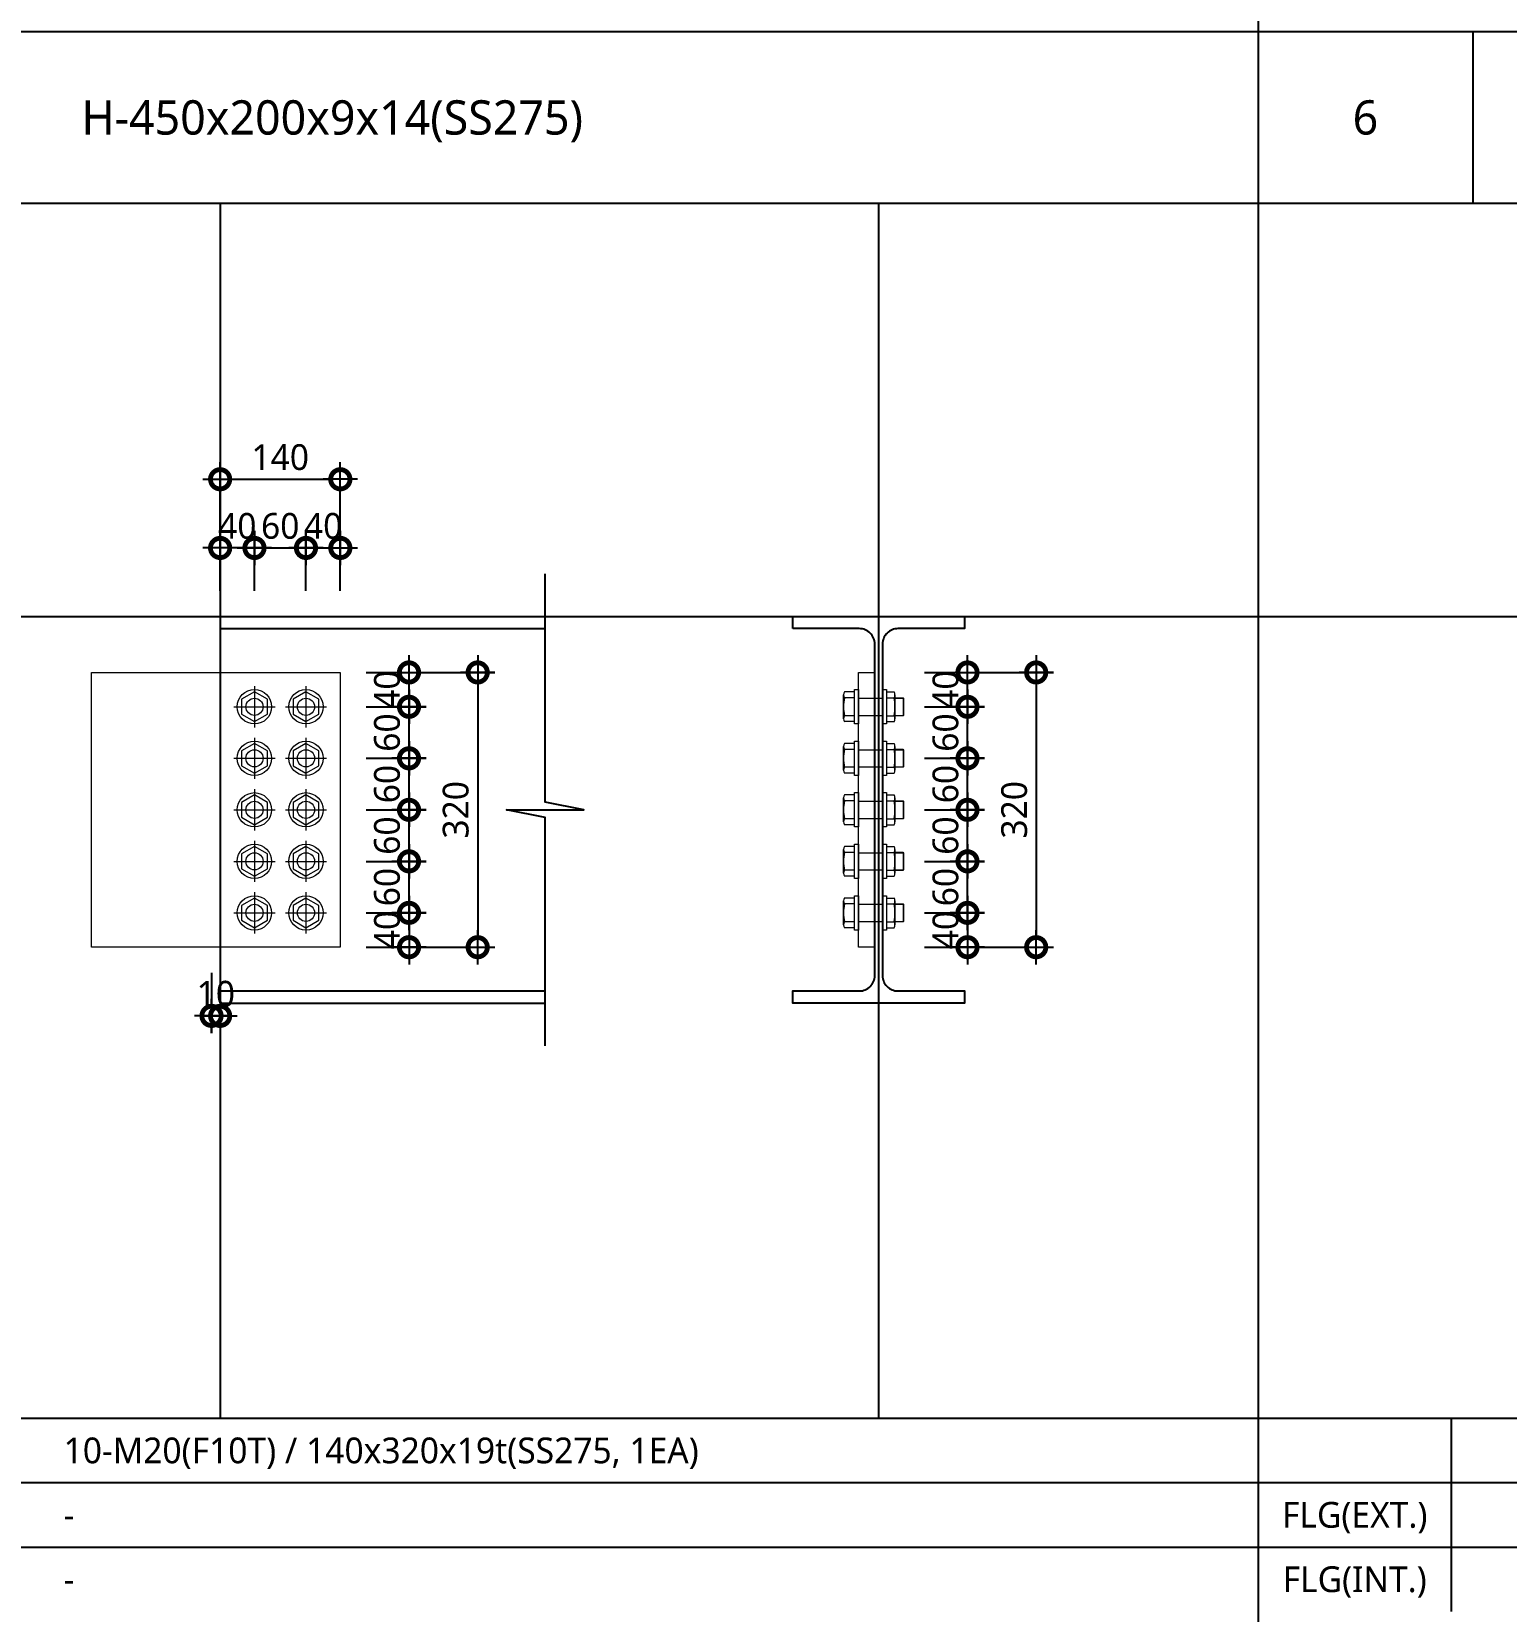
# Model space of a CAD drawing. Header units: millimetres. Extents: x 465 to 8156, y 210 to 5730.
# Drawn here: x 4189 to 5907, y 2050 to 3890 of the extents above; entities that cross this region are included whole.
import ezdxf
from ezdxf.enums import TextEntityAlignment as Align
from ezdxf.lldxf.tags import DXFTag

# ---------------------------------------------------------------- set-up
doc = ezdxf.new("R2010")
doc.units = ezdxf.units.MM
doc.header["$LTSCALE"] = 10
doc.linetypes.add('HID', pattern=[3.45, 2.25, -1.2])
doc.layers.get('Defpoints').update_dxf_attribs({"color": 137})
doc.layers.add('Anchor Bolt', color=4, linetype='Continuous', lineweight=0)
doc.layers.add('Plate', color=3, linetype='Continuous', lineweight=0)
for name, color, linetype in [('DIM', 7, 'Continuous'), ('STEEL', 4, 'Continuous'), ('SYM', 6, 'Continuous'), ('TABLE', 7, 'Continuous'), ('TEXT', 3, 'Continuous')]:
    doc.layers.add(name, color=color, linetype=linetype)
doc.layers.add('TEMP', color=171, linetype='Continuous', plot=False)
doc.styles.add('S1', font='malgun.ttf')
doc.styles.add('스타일1', font='malgun.ttf')
tags = doc.linetypes.add('DASHED0', pattern=[1, 0.5, -0.5]).pattern_tags.tags
tags[6:7] = [DXFTag(74, 4), DXFTag(75, 0), DXFTag(340, '0'), DXFTag(46, 0.0), DXFTag(50, 0.0), DXFTag(44, 0.0), DXFTag(45, 0.0)]
tags[4:5] = [DXFTag(74, 4), DXFTag(75, 0), DXFTag(340, '0'), DXFTag(46, 0.0), DXFTag(50, 0.0), DXFTag(44, 0.0), DXFTag(45, 0.0)]
doc.dimstyles.new('CJA-10', dxfattribs={"dimscale": 10, "dimtxt": 3, "dimasz": 1, "dimexe": 2, "dimexo": 3, "dimgap": 1, "dimtad": 1, "dimdec": 0, "dimzin": 1, "dimdsep": 46, "dimlunit": 6, "dimtxsty": '스타일1', "dimblk": 'GAUN-DOT', "dimcen": -2, "dimdle": 2, "dimclrd": 256, "dimclre": 256, "dimclrt": 3, "dimadec": 0, "dimazin": 0, "dimtfac": 1, "dimtdec": 0, "dimtix": 1, "dimtmove": 2, "dimatfit": 3, "dimldrblk": 'DOTSMALL', "dimfxl": 1, "dimtolj": 1, "dimtzin": 1, "dimarcsym": 0})

# ---------------------------------------------------------------- blocks, each defined once
blk = doc.blocks.new('HEADED_HT_BOLT-PLAN-M20F10T')
at = {"layer": 'Anchor Bolt', "color": 1}
for p, q in [((0, 24), (0, -24)), ((-24, 0), (24, 0))]:
    blk.add_line(p, q, dxfattribs=at)
at = {"layer": 'Anchor Bolt'}
blk.add_lwpolyline([(0, 17.3), (-15, 8.7), (-15, -8.7), (0, -17.3), (15, -8.7), (15, 8.7), (0, 17.3)], dxfattribs=at)
at = {"layer": 'Anchor Bolt', "color": 8}
blk.add_circle((0, 0), 20, dxfattribs=at)
at = {"layer": 'Anchor Bolt'}
blk.add_circle((0, 0), 10, dxfattribs=at)
blk = doc.blocks.new('HEADED_HT_BOLT-HEAD-M20')
for p, q in [((-20, 0), (-20, 4.5)), ((-20, 4.5), (20, 4.5)), ((20, 0), (-20, 0)), ((-17.3, 4.5), (-17.3, 16.2)), ((-17.3, 4.5), (17.3, 4.5)), ((-13.9, 17.5), (13.9, 17.5)), ((-10.4, 4.5), (-10.4, 16.2)), ((10.4, 4.5), (10.4, 16.2)), ((17.3, 4.5), (17.3, 16.2)), ((20, 4.5), (20, 0))]:
    blk.add_line(p, q)
for centre, radius, start, end in [((-13.9, 12.2), 5.27, 48.86, 131.14), ((0, -24.7), 42.2, 75.7395, 104.2605), ((13.9, 12.2), 5.27, 48.86, 131.14)]:
    blk.add_arc(centre, radius, start, end)
blk = doc.blocks.new('HEADED_HT_BOLT-TAIL-M20')
for p, q in [((-10.5, 24), (-10, 24.5)), ((-10.5, 14.5), (-10.5, 24)), ((-10.5, 24), (10.5, 24)), ((-10, 24.5), (10, 24.5)), ((-10, 14.5), (-10, 24.5)), ((10, 24.5), (10.5, 24)), ((10, 14.5), (10, 24.5)), ((10.5, 24), (10.5, 14.5)), ((-20, 0), (-20, 4.5)), ((-20, 4.5), (20, 4.5)), ((20, 0), (-20, 0)), ((-17.3, 4.5), (-17.3, 13.5)), ((-17.3, 4.5), (17.3, 4.5)), ((-13.9, 14.5), (13.9, 14.5)), ((-10.4, 4.5), (-10.4, 13.5)), ((10.4, 4.5), (10.4, 13.5)), ((17.3, 4.5), (17.3, 13.5)), ((20, 4.5), (20, 0))]:
    blk.add_line(p, q)
for centre, radius, start, end in [((-13.9, 8), 6.5, 57.7958, 122.2042), ((0, -40), 54.5, 79.0073, 100.9927), ((13.9, 8), 6.5, 57.7958, 122.2042)]:
    blk.add_arc(centre, radius, start, end)
blk = doc.blocks.new('GAUN-DOT')
at = {"linetype": 'ByBlock'}
for p, q in [((0, -2), (0, 2)), ((2, 0), (-2, 0))]:
    blk.add_line(p, q, dxfattribs=at)
at = {"const_width": 2.25}
blk.add_lwpolyline([(0, 0.28125, 1), (0, -0.28125, 1)], format="xyb", close=True, dxfattribs=at)
blk = doc.blocks.new('*D23')
at = {"layer": 'Defpoints', "color": 0, "transparency": 16777216}
for p in [(4548.5, 2863.6), (4548.5, 2823.6), (4628.5, 2823.6)]:
    blk.add_point(p, dxfattribs=at)
at = {"layer": 'DIM', "lineweight": -2, "transparency": 16777216}
for p, q in [((4628.5, 2873.6), (4628.5, 2883.6)), ((4578.5, 2863.6), (4648.5, 2863.6)), ((4628.5, 2863.6), (4628.5, 2823.6)), ((4578.5, 2823.6), (4648.5, 2823.6)), ((4628.5, 2813.6), (4628.5, 2803.6))]:
    blk.add_line(p, q, dxfattribs=at)
at = {"layer": 'DIM', "lineweight": -2, "transparency": 16777216, "xscale": 10, "yscale": 10, "zscale": 10}
for p, rotation in [((4628.5, 2863.6), 270), ((4628.5, 2823.6), 90)]:
    blk.add_blockref('GAUN-DOT', p, dxfattribs=dict(at, rotation=rotation))
at = {"layer": 'DIM', "color": 3, "transparency": 16777216, "insert": (4603, 2843.6), "char_height": 30, "attachment_point": 5, "rotation": 90, "style": '스타일1'}
blk.add_mtext('\\A1;40', dxfattribs=at)
blk = doc.blocks.new('_DotSmall')
at = {"color": 0, "linetype": 'ByBlock', "const_width": 0.5}
blk.add_lwpolyline([(-0.0625, 0, 1), (0.0625, 0, 1)], format="xyb", close=True, dxfattribs=at)
blk = doc.blocks.new('*D24')
at = {"layer": 'Defpoints', "color": 0, "transparency": 16777216}
for p in [(4548.5, 2923.6), (4628.5, 2923.6), (4548.5, 2863.6)]:
    blk.add_point(p, dxfattribs=at)
at = {"layer": 'DIM', "lineweight": -2, "transparency": 16777216}
for p, q in [((4628.5, 2933.6), (4628.5, 2943.6)), ((4578.5, 2923.6), (4648.5, 2923.6)), ((4628.5, 2863.6), (4628.5, 2923.6)), ((4578.5, 2863.6), (4648.5, 2863.6)), ((4628.5, 2853.6), (4628.5, 2843.6))]:
    blk.add_line(p, q, dxfattribs=at)
at = {"layer": 'DIM', "lineweight": -2, "transparency": 16777216, "xscale": 10, "yscale": 10, "zscale": 10}
for p, rotation in [((4628.5, 2923.6), 270), ((4628.5, 2863.6), 90)]:
    blk.add_blockref('GAUN-DOT', p, dxfattribs=dict(at, rotation=rotation))
at = {"layer": 'DIM', "color": 3, "transparency": 16777216, "insert": (4603, 2893.6), "char_height": 30, "attachment_point": 5, "rotation": 90, "style": '스타일1'}
blk.add_mtext('\\A1;60', dxfattribs=at)
blk = doc.blocks.new('*D25')
at = {"layer": 'Defpoints', "color": 0, "transparency": 16777216}
for p in [(4548.5, 2983.6), (4628.5, 2983.6), (4548.5, 2923.6)]:
    blk.add_point(p, dxfattribs=at)
at = {"layer": 'DIM', "lineweight": -2, "transparency": 16777216}
for p, q in [((4628.5, 2993.6), (4628.5, 3003.6)), ((4578.5, 2983.6), (4648.5, 2983.6)), ((4628.5, 2923.6), (4628.5, 2983.6)), ((4578.5, 2923.6), (4648.5, 2923.6)), ((4628.5, 2913.6), (4628.5, 2903.6))]:
    blk.add_line(p, q, dxfattribs=at)
at = {"layer": 'DIM', "lineweight": -2, "transparency": 16777216, "xscale": 10, "yscale": 10, "zscale": 10}
for p, rotation in [((4628.5, 2983.6), 270), ((4628.5, 2923.6), 90)]:
    blk.add_blockref('GAUN-DOT', p, dxfattribs=dict(at, rotation=rotation))
at = {"layer": 'DIM', "color": 3, "transparency": 16777216, "insert": (4603, 2953.6), "char_height": 30, "attachment_point": 5, "rotation": 90, "style": '스타일1'}
blk.add_mtext('\\A1;60', dxfattribs=at)
blk = doc.blocks.new('*D26')
at = {"layer": 'Defpoints', "color": 0, "transparency": 16777216}
for p in [(4548.5, 3043.6), (4628.5, 3043.6), (4548.5, 2983.6)]:
    blk.add_point(p, dxfattribs=at)
at = {"layer": 'DIM', "lineweight": -2, "transparency": 16777216}
for p, q in [((4628.5, 3053.6), (4628.5, 3063.6)), ((4578.5, 3043.6), (4648.5, 3043.6)), ((4628.5, 2983.6), (4628.5, 3043.6)), ((4578.5, 2983.6), (4648.5, 2983.6)), ((4628.5, 2973.6), (4628.5, 2963.6))]:
    blk.add_line(p, q, dxfattribs=at)
at = {"layer": 'DIM', "lineweight": -2, "transparency": 16777216, "xscale": 10, "yscale": 10, "zscale": 10}
for p, rotation in [((4628.5, 3043.6), 270), ((4628.5, 2983.6), 90)]:
    blk.add_blockref('GAUN-DOT', p, dxfattribs=dict(at, rotation=rotation))
at = {"layer": 'DIM', "color": 3, "transparency": 16777216, "insert": (4603, 3013.6), "char_height": 30, "attachment_point": 5, "rotation": 90, "style": '스타일1'}
blk.add_mtext('\\A1;60', dxfattribs=at)
blk = doc.blocks.new('*D27')
at = {"layer": 'Defpoints', "color": 0, "transparency": 16777216}
for p in [(4548.5, 3103.6), (4628.5, 3103.6), (4548.5, 3043.6)]:
    blk.add_point(p, dxfattribs=at)
at = {"layer": 'DIM', "lineweight": -2, "transparency": 16777216}
for p, q in [((4628.5, 3113.6), (4628.5, 3123.6)), ((4578.5, 3103.6), (4648.5, 3103.6)), ((4628.5, 3043.6), (4628.5, 3103.6)), ((4578.5, 3043.6), (4648.5, 3043.6)), ((4628.5, 3033.6), (4628.5, 3023.6))]:
    blk.add_line(p, q, dxfattribs=at)
at = {"layer": 'DIM', "lineweight": -2, "transparency": 16777216, "xscale": 10, "yscale": 10, "zscale": 10}
for p, rotation in [((4628.5, 3103.6), 270), ((4628.5, 3043.6), 90)]:
    blk.add_blockref('GAUN-DOT', p, dxfattribs=dict(at, rotation=rotation))
at = {"layer": 'DIM', "color": 3, "transparency": 16777216, "insert": (4603, 3073.6), "char_height": 30, "attachment_point": 5, "rotation": 90, "style": '스타일1'}
blk.add_mtext('\\A1;60', dxfattribs=at)
blk = doc.blocks.new('*D28')
at = {"layer": 'Defpoints', "color": 0, "transparency": 16777216}
for p in [(4548.5, 3143.6), (4628.5, 3143.6), (4548.5, 3103.6)]:
    blk.add_point(p, dxfattribs=at)
at = {"layer": 'DIM', "lineweight": -2, "transparency": 16777216}
for p, q in [((4628.5, 3153.6), (4628.5, 3163.6)), ((4578.5, 3143.6), (4648.5, 3143.6)), ((4628.5, 3103.6), (4628.5, 3143.6)), ((4578.5, 3103.6), (4648.5, 3103.6)), ((4628.5, 3093.6), (4628.5, 3083.6))]:
    blk.add_line(p, q, dxfattribs=at)
at = {"layer": 'DIM', "lineweight": -2, "transparency": 16777216, "xscale": 10, "yscale": 10, "zscale": 10}
for p, rotation in [((4628.5, 3143.6), 270), ((4628.5, 3103.6), 90)]:
    blk.add_blockref('GAUN-DOT', p, dxfattribs=dict(at, rotation=rotation))
at = {"layer": 'DIM', "color": 3, "transparency": 16777216, "insert": (4603, 3123.6), "char_height": 30, "attachment_point": 5, "rotation": 90, "style": '스타일1'}
blk.add_mtext('\\A1;40', dxfattribs=at)
blk = doc.blocks.new('*D29')
at = {"layer": 'Defpoints', "color": 0, "transparency": 16777216}
for p in [(4548.5, 3143.6), (4548.5, 2823.6), (4708.5, 2823.6)]:
    blk.add_point(p, dxfattribs=at)
at = {"layer": 'DIM', "lineweight": -2, "transparency": 16777216}
for p, q in [((4578.5, 3143.6), (4728.5, 3143.6)), ((4708.5, 3133.6), (4708.5, 2833.6)), ((4578.5, 2823.6), (4728.5, 2823.6))]:
    blk.add_line(p, q, dxfattribs=at)
at = {"layer": 'DIM', "lineweight": -2, "transparency": 16777216, "xscale": 10, "yscale": 10, "zscale": 10}
for p, rotation in [((4708.5, 3143.6), 90), ((4708.5, 2823.6), 270)]:
    blk.add_blockref('GAUN-DOT', p, dxfattribs=dict(at, rotation=rotation))
at = {"layer": 'DIM', "color": 3, "transparency": 16777216, "insert": (4683, 2983.6), "char_height": 30, "attachment_point": 5, "rotation": 90, "style": '스타일1'}
blk.add_mtext('\\A1;320', dxfattribs=at)
blk = doc.blocks.new('*D30')
at = {"layer": 'Defpoints', "color": 0, "transparency": 16777216}
for p in [(4408.5, 3288.6), (4408.5, 3208.6), (4448.5, 3208.6)]:
    blk.add_point(p, dxfattribs=at)
at = {"layer": 'DIM', "lineweight": -2, "transparency": 16777216}
for p, q in [((4408.5, 3238.6), (4408.5, 3308.6)), ((4448.5, 3238.6), (4448.5, 3308.6)), ((4398.5, 3288.6), (4388.5, 3288.6)), ((4448.5, 3288.6), (4408.5, 3288.6)), ((4458.5, 3288.6), (4468.5, 3288.6))]:
    blk.add_line(p, q, dxfattribs=at)
at = {"layer": 'DIM', "lineweight": -2, "transparency": 16777216, "xscale": 10, "yscale": 10, "zscale": 10}
blk.add_blockref('GAUN-DOT', (4408.5, 3288.6), dxfattribs=at)
at = {"layer": 'DIM', "lineweight": -2, "transparency": 16777216, "xscale": 10, "yscale": 10, "zscale": 10, "rotation": 180}
blk.add_blockref('GAUN-DOT', (4448.5, 3288.6), dxfattribs=at)
at = {"layer": 'DIM', "color": 3, "transparency": 16777216, "insert": (4428.5, 3314.1), "char_height": 30, "attachment_point": 5, "style": '스타일1'}
blk.add_mtext('\\A1;40', dxfattribs=at)
blk = doc.blocks.new('*D31')
at = {"layer": 'Defpoints', "color": 0, "transparency": 16777216}
for p in [(4508.5, 3288.6), (4448.5, 3208.6), (4508.5, 3208.6)]:
    blk.add_point(p, dxfattribs=at)
at = {"layer": 'DIM', "lineweight": -2, "transparency": 16777216}
for p, q in [((4448.5, 3238.6), (4448.5, 3308.6)), ((4508.5, 3238.6), (4508.5, 3308.6)), ((4438.5, 3288.6), (4428.5, 3288.6)), ((4448.5, 3288.6), (4508.5, 3288.6)), ((4518.5, 3288.6), (4528.5, 3288.6))]:
    blk.add_line(p, q, dxfattribs=at)
at = {"layer": 'DIM', "lineweight": -2, "transparency": 16777216, "xscale": 10, "yscale": 10, "zscale": 10}
blk.add_blockref('GAUN-DOT', (4448.5, 3288.6), dxfattribs=at)
at = {"layer": 'DIM', "lineweight": -2, "transparency": 16777216, "xscale": 10, "yscale": 10, "zscale": 10, "rotation": 180}
blk.add_blockref('GAUN-DOT', (4508.5, 3288.6), dxfattribs=at)
at = {"layer": 'DIM', "color": 3, "transparency": 16777216, "insert": (4478.5, 3314.1), "char_height": 30, "attachment_point": 5, "style": '스타일1'}
blk.add_mtext('\\A1;60', dxfattribs=at)
blk = doc.blocks.new('*D32')
at = {"layer": 'Defpoints', "color": 0, "transparency": 16777216}
for p in [(4548.5, 3288.6), (4508.5, 3208.6), (4548.5, 3208.6)]:
    blk.add_point(p, dxfattribs=at)
at = {"layer": 'DIM', "lineweight": -2, "transparency": 16777216}
for p, q in [((4508.5, 3238.6), (4508.5, 3308.6)), ((4548.5, 3238.6), (4548.5, 3308.6)), ((4498.5, 3288.6), (4488.5, 3288.6)), ((4508.5, 3288.6), (4548.5, 3288.6)), ((4558.5, 3288.6), (4568.5, 3288.6))]:
    blk.add_line(p, q, dxfattribs=at)
at = {"layer": 'DIM', "lineweight": -2, "transparency": 16777216, "xscale": 10, "yscale": 10, "zscale": 10}
blk.add_blockref('GAUN-DOT', (4508.5, 3288.6), dxfattribs=at)
at = {"layer": 'DIM', "lineweight": -2, "transparency": 16777216, "xscale": 10, "yscale": 10, "zscale": 10, "rotation": 180}
blk.add_blockref('GAUN-DOT', (4548.5, 3288.6), dxfattribs=at)
at = {"layer": 'DIM', "color": 3, "transparency": 16777216, "insert": (4528.5, 3314.1), "char_height": 30, "attachment_point": 5, "style": '스타일1'}
blk.add_mtext('\\A1;40', dxfattribs=at)
blk = doc.blocks.new('*D33')
at = {"layer": 'Defpoints', "color": 0, "transparency": 16777216}
for p in [(4548.5, 3368.6), (4408.5, 3208.6), (4548.5, 3208.6)]:
    blk.add_point(p, dxfattribs=at)
at = {"layer": 'DIM', "lineweight": -2, "transparency": 16777216}
for p, q in [((4408.5, 3238.6), (4408.5, 3388.6)), ((4548.5, 3238.6), (4548.5, 3388.6)), ((4418.5, 3368.6), (4538.5, 3368.6))]:
    blk.add_line(p, q, dxfattribs=at)
at = {"layer": 'DIM', "lineweight": -2, "transparency": 16777216, "xscale": 10, "yscale": 10, "zscale": 10, "rotation": 180}
blk.add_blockref('GAUN-DOT', (4408.5, 3368.6), dxfattribs=at)
at = {"layer": 'DIM', "lineweight": -2, "transparency": 16777216, "xscale": 10, "yscale": 10, "zscale": 10}
blk.add_blockref('GAUN-DOT', (4548.5, 3368.6), dxfattribs=at)
at = {"layer": 'DIM', "color": 3, "transparency": 16777216, "insert": (4478.5, 3394.2), "char_height": 30, "attachment_point": 5, "style": '스타일1'}
blk.add_mtext('\\A1;140', dxfattribs=at)
blk = doc.blocks.new('*D34')
at = {"layer": 'Defpoints', "color": 0, "transparency": 16777216}
for p in [(4398.5, 2823.6), (4408.5, 2823.6), (4398.5, 2743.6)]:
    blk.add_point(p, dxfattribs=at)
at = {"layer": 'DIM', "lineweight": -2, "transparency": 16777216}
for p, q in [((4398.5, 2793.6), (4398.5, 2723.6)), ((4408.5, 2793.6), (4408.5, 2723.6)), ((4388.5, 2743.6), (4378.5, 2743.6)), ((4408.5, 2743.6), (4398.5, 2743.6)), ((4418.5, 2743.6), (4428.5, 2743.6))]:
    blk.add_line(p, q, dxfattribs=at)
at = {"layer": 'DIM', "lineweight": -2, "transparency": 16777216, "xscale": 10, "yscale": 10, "zscale": 10}
blk.add_blockref('GAUN-DOT', (4398.5, 2743.6), dxfattribs=at)
at = {"layer": 'DIM', "lineweight": -2, "transparency": 16777216, "xscale": 10, "yscale": 10, "zscale": 10, "rotation": 180}
blk.add_blockref('GAUN-DOT', (4408.5, 2743.6), dxfattribs=at)
at = {"layer": 'DIM', "color": 3, "transparency": 16777216, "insert": (4403.5, 2769.2), "char_height": 30, "attachment_point": 5, "style": '스타일1'}
blk.add_mtext('\\A1;10', dxfattribs=at)
blk = doc.blocks.new('*D35')
at = {"layer": 'Defpoints', "color": 0, "transparency": 16777216}
for p in [(5199, 2863.6), (5199, 2823.6), (5279, 2823.6)]:
    blk.add_point(p, dxfattribs=at)
at = {"layer": 'DIM', "lineweight": -2, "transparency": 16777216}
for p, q in [((5279, 2873.6), (5279, 2883.6)), ((5229, 2863.6), (5299, 2863.6)), ((5279, 2863.6), (5279, 2823.6)), ((5229, 2823.6), (5299, 2823.6)), ((5279, 2813.6), (5279, 2803.6))]:
    blk.add_line(p, q, dxfattribs=at)
at = {"layer": 'DIM', "lineweight": -2, "transparency": 16777216, "xscale": 10, "yscale": 10, "zscale": 10}
for p, rotation in [((5279, 2863.6), 270), ((5279, 2823.6), 90)]:
    blk.add_blockref('GAUN-DOT', p, dxfattribs=dict(at, rotation=rotation))
at = {"layer": 'DIM', "color": 3, "transparency": 16777216, "insert": (5253.5, 2843.6), "char_height": 30, "attachment_point": 5, "rotation": 90, "style": '스타일1'}
blk.add_mtext('\\A1;40', dxfattribs=at)
blk = doc.blocks.new('*D36')
at = {"layer": 'Defpoints', "color": 0, "transparency": 16777216}
for p in [(5199, 2923.6), (5279, 2923.6), (5199, 2863.6)]:
    blk.add_point(p, dxfattribs=at)
at = {"layer": 'DIM', "lineweight": -2, "transparency": 16777216}
for p, q in [((5279, 2933.6), (5279, 2943.6)), ((5229, 2923.6), (5299, 2923.6)), ((5279, 2863.6), (5279, 2923.6)), ((5229, 2863.6), (5299, 2863.6)), ((5279, 2853.6), (5279, 2843.6))]:
    blk.add_line(p, q, dxfattribs=at)
at = {"layer": 'DIM', "lineweight": -2, "transparency": 16777216, "xscale": 10, "yscale": 10, "zscale": 10}
for p, rotation in [((5279, 2923.6), 270), ((5279, 2863.6), 90)]:
    blk.add_blockref('GAUN-DOT', p, dxfattribs=dict(at, rotation=rotation))
at = {"layer": 'DIM', "color": 3, "transparency": 16777216, "insert": (5253.5, 2893.6), "char_height": 30, "attachment_point": 5, "rotation": 90, "style": '스타일1'}
blk.add_mtext('\\A1;60', dxfattribs=at)
blk = doc.blocks.new('*D37')
at = {"layer": 'Defpoints', "color": 0, "transparency": 16777216}
for p in [(5199, 2983.6), (5279, 2983.6), (5199, 2923.6)]:
    blk.add_point(p, dxfattribs=at)
at = {"layer": 'DIM', "lineweight": -2, "transparency": 16777216}
for p, q in [((5279, 2993.6), (5279, 3003.6)), ((5229, 2983.6), (5299, 2983.6)), ((5279, 2923.6), (5279, 2983.6)), ((5229, 2923.6), (5299, 2923.6)), ((5279, 2913.6), (5279, 2903.6))]:
    blk.add_line(p, q, dxfattribs=at)
at = {"layer": 'DIM', "lineweight": -2, "transparency": 16777216, "xscale": 10, "yscale": 10, "zscale": 10}
for p, rotation in [((5279, 2983.6), 270), ((5279, 2923.6), 90)]:
    blk.add_blockref('GAUN-DOT', p, dxfattribs=dict(at, rotation=rotation))
at = {"layer": 'DIM', "color": 3, "transparency": 16777216, "insert": (5253.5, 2953.6), "char_height": 30, "attachment_point": 5, "rotation": 90, "style": '스타일1'}
blk.add_mtext('\\A1;60', dxfattribs=at)
blk = doc.blocks.new('*D38')
at = {"layer": 'Defpoints', "color": 0, "transparency": 16777216}
for p in [(5199, 3043.6), (5279, 3043.6), (5199, 2983.6)]:
    blk.add_point(p, dxfattribs=at)
at = {"layer": 'DIM', "lineweight": -2, "transparency": 16777216}
for p, q in [((5279, 3053.6), (5279, 3063.6)), ((5229, 3043.6), (5299, 3043.6)), ((5279, 2983.6), (5279, 3043.6)), ((5229, 2983.6), (5299, 2983.6)), ((5279, 2973.6), (5279, 2963.6))]:
    blk.add_line(p, q, dxfattribs=at)
at = {"layer": 'DIM', "lineweight": -2, "transparency": 16777216, "xscale": 10, "yscale": 10, "zscale": 10}
for p, rotation in [((5279, 3043.6), 270), ((5279, 2983.6), 90)]:
    blk.add_blockref('GAUN-DOT', p, dxfattribs=dict(at, rotation=rotation))
at = {"layer": 'DIM', "color": 3, "transparency": 16777216, "insert": (5253.5, 3013.6), "char_height": 30, "attachment_point": 5, "rotation": 90, "style": '스타일1'}
blk.add_mtext('\\A1;60', dxfattribs=at)
blk = doc.blocks.new('*D39')
at = {"layer": 'Defpoints', "color": 0, "transparency": 16777216}
for p in [(5199, 3103.6), (5279, 3103.6), (5199, 3043.6)]:
    blk.add_point(p, dxfattribs=at)
at = {"layer": 'DIM', "lineweight": -2, "transparency": 16777216}
for p, q in [((5279, 3113.6), (5279, 3123.6)), ((5229, 3103.6), (5299, 3103.6)), ((5279, 3043.6), (5279, 3103.6)), ((5229, 3043.6), (5299, 3043.6)), ((5279, 3033.6), (5279, 3023.6))]:
    blk.add_line(p, q, dxfattribs=at)
at = {"layer": 'DIM', "lineweight": -2, "transparency": 16777216, "xscale": 10, "yscale": 10, "zscale": 10}
for p, rotation in [((5279, 3103.6), 270), ((5279, 3043.6), 90)]:
    blk.add_blockref('GAUN-DOT', p, dxfattribs=dict(at, rotation=rotation))
at = {"layer": 'DIM', "color": 3, "transparency": 16777216, "insert": (5253.5, 3073.6), "char_height": 30, "attachment_point": 5, "rotation": 90, "style": '스타일1'}
blk.add_mtext('\\A1;60', dxfattribs=at)
blk = doc.blocks.new('*D40')
at = {"layer": 'Defpoints', "color": 0, "transparency": 16777216}
for p in [(5199, 3143.6), (5279, 3143.6), (5199, 3103.6)]:
    blk.add_point(p, dxfattribs=at)
at = {"layer": 'DIM', "lineweight": -2, "transparency": 16777216}
for p, q in [((5279, 3153.6), (5279, 3163.6)), ((5229, 3143.6), (5299, 3143.6)), ((5279, 3103.6), (5279, 3143.6)), ((5229, 3103.6), (5299, 3103.6)), ((5279, 3093.6), (5279, 3083.6))]:
    blk.add_line(p, q, dxfattribs=at)
at = {"layer": 'DIM', "lineweight": -2, "transparency": 16777216, "xscale": 10, "yscale": 10, "zscale": 10}
for p, rotation in [((5279, 3143.6), 270), ((5279, 3103.6), 90)]:
    blk.add_blockref('GAUN-DOT', p, dxfattribs=dict(at, rotation=rotation))
at = {"layer": 'DIM', "color": 3, "transparency": 16777216, "insert": (5253.5, 3123.6), "char_height": 30, "attachment_point": 5, "rotation": 90, "style": '스타일1'}
blk.add_mtext('\\A1;40', dxfattribs=at)
blk = doc.blocks.new('*D41')
at = {"layer": 'Defpoints', "color": 0, "transparency": 16777216}
for p in [(5199, 3143.6), (5199, 2823.6), (5359, 2823.6)]:
    blk.add_point(p, dxfattribs=at)
at = {"layer": 'DIM', "lineweight": -2, "transparency": 16777216}
for p, q in [((5229, 3143.6), (5379, 3143.6)), ((5359, 3133.6), (5359, 2833.6)), ((5229, 2823.6), (5379, 2823.6))]:
    blk.add_line(p, q, dxfattribs=at)
at = {"layer": 'DIM', "lineweight": -2, "transparency": 16777216, "xscale": 10, "yscale": 10, "zscale": 10}
for p, rotation in [((5359, 3143.6), 90), ((5359, 2823.6), 270)]:
    blk.add_blockref('GAUN-DOT', p, dxfattribs=dict(at, rotation=rotation))
at = {"layer": 'DIM', "color": 3, "transparency": 16777216, "insert": (5333.5, 2983.6), "char_height": 30, "attachment_point": 5, "rotation": 90, "style": '스타일1'}
blk.add_mtext('\\A1;320', dxfattribs=at)

msp = doc.modelspace()

# ---------------------------------------------------------------- linework, layer by layer
at = {"layer": 'Anchor Bolt', "linetype": 'DASHED0'}
for p, q in [((5152, 3113.6), (5180, 3113.6)), ((5152, 3113.6), (5180, 3113.6)), ((5152, 3093.6), (5180, 3093.6)), ((5152, 3093.6), (5180, 3093.6)), ((5152, 3053.6), (5180, 3053.6)), ((5152, 3053.6), (5180, 3053.6)), ((5152, 3033.6), (5180, 3033.6)), ((5152, 3033.6), (5180, 3033.6)), ((5152, 2993.6), (5180, 2993.6)), ((5152, 2993.6), (5180, 2993.6)), ((5152, 2973.6), (5180, 2973.6)), ((5152, 2973.6), (5180, 2973.6)), ((5152, 2933.6), (5180, 2933.6)), ((5152, 2933.6), (5180, 2933.6)), ((5152, 2913.6), (5180, 2913.6)), ((5152, 2913.6), (5180, 2913.6)), ((5152, 2873.6), (5180, 2873.6)), ((5152, 2873.6), (5180, 2873.6)), ((5152, 2853.6), (5180, 2853.6)), ((5152, 2853.6), (5180, 2853.6))]:
    msp.add_line(p, q, dxfattribs=at)
at = {"layer": 'Plate'}
for points in [[(4258.5, 2823.6), (4258.5, 3143.6), (4548.5, 3143.6), (4548.5, 2823.6), (4258.5, 2823.6)], [(5171, 2823.6), (5152, 2823.6), (5152, 3143.6), (5171, 3143.6)]]:
    msp.add_lwpolyline(points, dxfattribs=at)
at = {"layer": 'STEEL'}
for p, q in [((4408.5, 3208.6), (4787.2, 3208.6)), ((4408.5, 3208.6), (4408.5, 3143.6)), ((4408.5, 3194.6), (4787.2, 3194.6)), ((4408.5, 2823.6), (4408.5, 2758.6)), ((4408.5, 2772.6), (4787.2, 2772.6)), ((4408.5, 2758.6), (4787.2, 2758.6))]:
    msp.add_line(p, q, dxfattribs=at)
at = {"layer": 'STEEL', "linetype": 'HID'}
msp.add_line((4408.5, 3143.6), (4408.5, 2823.6), dxfattribs=at)
at = {"layer": 'STEEL'}
msp.add_lwpolyline([(5075.5, 3194.6), (5075.5, 3208.6), (5275.5, 3208.6), (5275.5, 3194.6), (5198, 3194.6, 0.414214), (5180, 3176.6), (5180, 2790.6, 0.414214), (5198, 2772.6), (5275.5, 2772.6), (5275.5, 2758.6), (5075.5, 2758.6), (5075.5, 2772.6), (5153, 2772.6, 0.414214), (5171, 2790.6), (5171, 3176.6, 0.414214), (5153, 3194.6), (5075.5, 3194.6)], format="xyb", dxfattribs=at)
at = {"layer": 'SYM'}
msp.add_lwpolyline([(4787.2, 2708.6), (4787.2, 2974.6), (4742.2, 2983.6), (4832.2, 2983.6), (4787.2, 2992.6), (4787.2, 3258.6)], dxfattribs=at)
at = {"layer": 'TABLE', "color": 3}
for p, q in [((5617.5, 5730), (5617.5, 210)), ((465, 3890), (7335, 3890))]:
    msp.add_line(p, q, dxfattribs=at)
at = {"layer": 'TABLE', "color": 4}
for p, q in [((5867.5, 3890), (5867.5, 3690)), ((465, 3690), (7335, 3690))]:
    msp.add_line(p, q, dxfattribs=at)
at = {"layer": 'TABLE', "color": 6}
for p, q in [((3900, 2275), (5617.5, 2275)), ((5617.5, 2275), (7335, 2275)), ((5842.5, 2275), (5842.5, 2050)), ((3900, 2200), (5617.5, 2200)), ((5617.5, 2200), (7335, 2200)), ((3900, 2125), (5617.5, 2125)), ((5617.5, 2125), (7335, 2125))]:
    msp.add_line(p, q, dxfattribs=at)
at = {"layer": 'TEMP'}
for p, q in [((4408.5, 3690), (4408.5, 2275)), ((5175.5, 3690), (5175.5, 2275)), ((465, 3208.6), (7335, 3208.6))]:
    msp.add_line(p, q, dxfattribs=at)

# ---------------------------------------------------------------- block references
at = {"layer": 'Anchor Bolt'}
for p in [(4448.5, 3103.6), (4508.5, 3103.6), (4448.5, 3043.6), (4508.5, 3043.6), (4448.5, 2983.6), (4508.5, 2983.6), (4448.5, 2923.6), (4508.5, 2923.6), (4448.5, 2863.6), (4508.5, 2863.6)]:
    msp.add_blockref('HEADED_HT_BOLT-PLAN-M20F10T', p, dxfattribs=at)
for name, p, rotation in [('HEADED_HT_BOLT-HEAD-M20', (5152, 3103.6), 90), ('HEADED_HT_BOLT-HEAD-M20', (5152, 3103.6), 90), ('HEADED_HT_BOLT-TAIL-M20', (5180, 3103.6), 270), ('HEADED_HT_BOLT-TAIL-M20', (5180, 3103.6), 270), ('HEADED_HT_BOLT-HEAD-M20', (5152, 3043.6), 90), ('HEADED_HT_BOLT-HEAD-M20', (5152, 3043.6), 90), ('HEADED_HT_BOLT-TAIL-M20', (5180, 3043.6), 270), ('HEADED_HT_BOLT-TAIL-M20', (5180, 3043.6), 270), ('HEADED_HT_BOLT-HEAD-M20', (5152, 2983.6), 90), ('HEADED_HT_BOLT-HEAD-M20', (5152, 2983.6), 90), ('HEADED_HT_BOLT-TAIL-M20', (5180, 2983.6), 270), ('HEADED_HT_BOLT-TAIL-M20', (5180, 2983.6), 270), ('HEADED_HT_BOLT-HEAD-M20', (5152, 2923.6), 90), ('HEADED_HT_BOLT-HEAD-M20', (5152, 2923.6), 90), ('HEADED_HT_BOLT-TAIL-M20', (5180, 2923.6), 270), ('HEADED_HT_BOLT-TAIL-M20', (5180, 2923.6), 270), ('HEADED_HT_BOLT-HEAD-M20', (5152, 2863.6), 90), ('HEADED_HT_BOLT-HEAD-M20', (5152, 2863.6), 90), ('HEADED_HT_BOLT-TAIL-M20', (5180, 2863.6), 270), ('HEADED_HT_BOLT-TAIL-M20', (5180, 2863.6), 270)]:
    msp.add_blockref(name, p, dxfattribs=dict(at, rotation=rotation))

# ---------------------------------------------------------------- texts
at = {"layer": 'TEXT', "linetype": 'ByBlock', "style": '스타일1'}
msp.add_text('H-450x200x9x14(SS275)', height=40, dxfattribs=at).set_placement((4247, 3790), align=Align.MIDDLE_LEFT)
at = {"layer": 'TEXT', "color": 6, "linetype": 'ByBlock', "style": '스타일1'}
msp.add_text('6', height=40, dxfattribs=at).set_placement((5742.5, 3790), align=Align.MIDDLE_CENTER)
at = {"layer": 'TEXT', "style": 'S1'}
for s, p in [('10-M20(F10T) / 140x320x19t(SS275, 1EA)', (4226.2, 2237.5)), ('-', (4226.2, 2162.5)), ('-', (4226.2, 2162.5)), ('-', (4226.2, 2087.5))]:
    msp.add_text(s, height=30, dxfattribs=at).set_placement(p, align=Align.MIDDLE_LEFT)
for s, p in [('FLG(EXT.)', (5730, 2162.5)), ('FLG(INT.)', (5730, 2087.5))]:
    msp.add_text(s, height=30, dxfattribs=at).set_placement(p, align=Align.MIDDLE_CENTER)

# ---------------------------------------------------------------- dimensions: what is measured, and where the dimension line sits
at = {"layer": 'DIM'}
for p1, p2, distance, picture, middle in [((4408.5, 3208.6), (4548.5, 3208.6), 160, '*D33', (4478.5, 3394.2)), ((4448.5, 3208.6), (4408.5, 3208.6), -80, '*D30', (4428.5, 3314.1)), ((4448.5, 3208.6), (4508.5, 3208.6), 80, '*D31', (4478.5, 3314.1)), ((4508.5, 3208.6), (4548.5, 3208.6), 80, '*D32', (4528.5, 3314.1)), ((4548.5, 3103.6), (4548.5, 3143.6), -80, '*D28', (4603, 3123.6)), ((4548.5, 3143.6), (4548.5, 2823.6), 160, '*D29', (4683, 2983.6)), ((5199, 3103.6), (5199, 3143.6), -80, '*D40', (5253.5, 3123.6)), ((5199, 3143.6), (5199, 2823.6), 160, '*D41', (5333.5, 2983.6)), ((4548.5, 3043.6), (4548.5, 3103.6), -80, '*D27', (4603, 3073.6)), ((5199, 3043.6), (5199, 3103.6), -80, '*D39', (5253.5, 3073.6)), ((4548.5, 2983.6), (4548.5, 3043.6), -80, '*D26', (4603, 3013.6)), ((5199, 2983.6), (5199, 3043.6), -80, '*D38', (5253.5, 3013.6)), ((4548.5, 2923.6), (4548.5, 2983.6), -80, '*D25', (4603, 2953.6)), ((5199, 2923.6), (5199, 2983.6), -80, '*D37', (5253.5, 2953.6)), ((4548.5, 2863.6), (4548.5, 2923.6), -80, '*D24', (4603, 2893.6)), ((5199, 2863.6), (5199, 2923.6), -80, '*D36', (5253.5, 2893.6)), ((4548.5, 2863.6), (4548.5, 2823.6), 80, '*D23', (4603, 2843.6)), ((5199, 2863.6), (5199, 2823.6), 80, '*D35', (5253.5, 2843.6)), ((4408.5, 2823.6), (4398.5, 2823.6), 80, '*D34', (4403.5, 2769.2))]:
    dim = msp.add_aligned_dim(p1=p1, p2=p2, distance=distance, dimstyle='CJA-10', dxfattribs=at)
    dim.commit()
    dim.dimension.update_dxf_attribs({"geometry": picture, "text_midpoint": middle})

doc.saveas('drawing.dxf')
